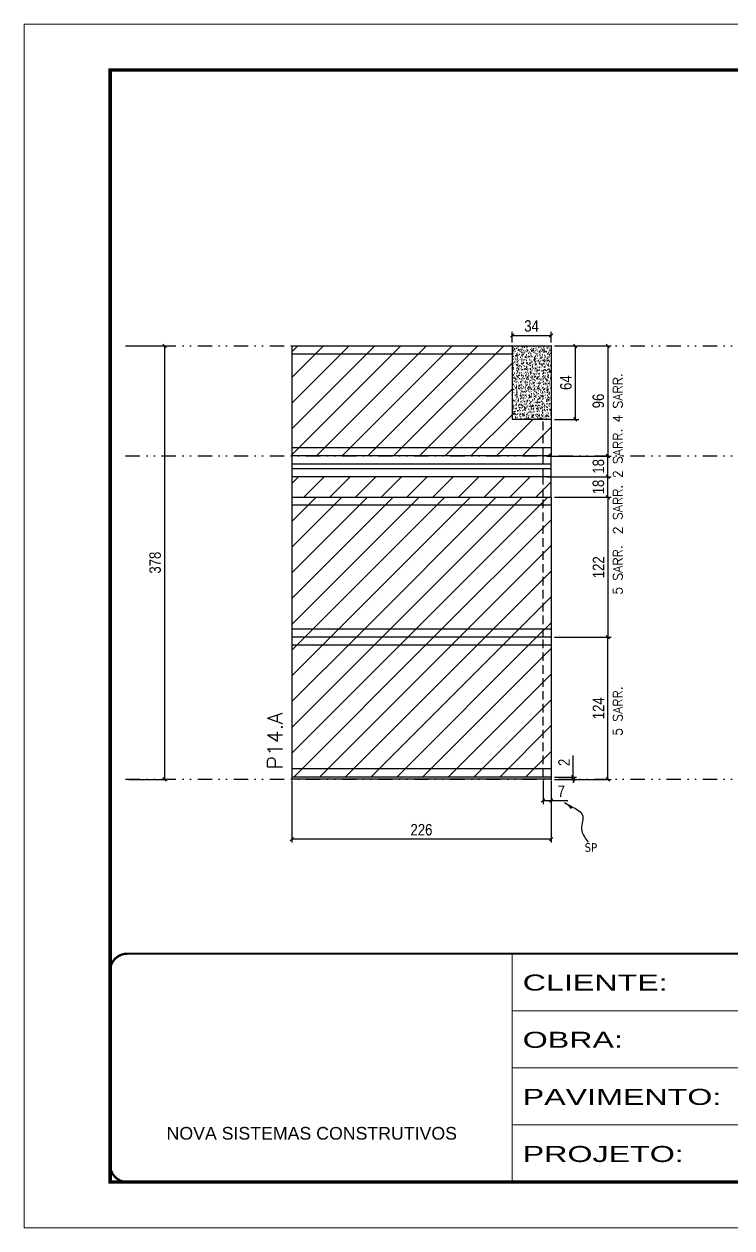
# Model space of a CAD drawing. Extents: x 2949 to 9203, y -16089 to 12527.
# Drawn here: x 7718 to 8335, y -3455 to -2405 of the extents above; entities that cross this region are included whole.
import ezdxf

# ---------------------------------------------------------------- set-up
doc = ezdxf.new("R2010")
doc.units = 0
for name, pattern in [('CONTINUO', [0]), ('DASHED', [0.75, 0.5, -0.25]), ('DIVIDE2', [0.625, 0.25, -0.125, 0, -0.125, 0, -0.125]), ('HIDDEN', [0.375, 0.25, -0.125])]:
    doc.linetypes.add(name, pattern=pattern)
for name, color, linetype in [('COTA', 241, 'Continuous'), ('Nível', 160, 'Continuous'), ('Painéis', 200, 'Continuous'), ('Romaneio', 10, 'Continuous'), ('SARR_2.2x7', 40, 'Continuous'), ('Sarrafo de Pressão', 42, 'HIDDEN'), ('texto', 7, 'Continuous')]:
    doc.layers.add(name, color=color, linetype=linetype)
for name, color, linetype, lineweight in [('Folhas', 255, 'Continuous', 9), ('Hachura', 251, 'Continuous', 9), ('SARRAFO DE PRESSAO', 251, 'DASHED', 9), ('Texto Seção', 7, 'Continuous', 15)]:
    doc.layers.add(name, color=color, linetype=linetype, lineweight=lineweight)
doc.styles.add('ARIAL', font='arial.ttf')
doc.styles.add('COTA TECNICA', font='techl___.ttf', dxfattribs={"height": 10})
doc.styles.add('COTA TECNICA-50', font='techl___.ttf', dxfattribs={"height": 10})
doc.styles.add('REGUA-120', font='ROMANS.shx', dxfattribs={"height": 15})
doc.styles.add('ROMANS', font='romans.shx')
doc.styles.get("Standard").update_dxf_attribs({"font": 'arial.ttf'})
doc.styles.add('Tecnologia', font='')
doc.styles.get('Tecnologia').set_extended_font_data('Forgotten Futurist')
doc.dimstyles.new('COTA PAINEL-50', dxfattribs={"dimtxt": 10, "dimasz": 3, "dimexe": 3, "dimexo": 3, "dimgap": 3, "dimtad": 1, "dimdec": 1, "dimzin": 12, "dimdsep": 46, "dimtxsty": 'COTA TECNICA-50', "dimblk1": 'OBLIQUE', "dimblk2": 'OBLIQUE', "dimsah": 1, "dimcen": 0.9, "dimclrd": 4, "dimclre": 4, "dimclrt": 240, "dimadec": 1, "dimazin": 3, "dimtfac": 1, "dimtdec": 1, "dimtmove": 0, "dimatfit": 3, "dimfxl": 1, "dimtolj": 1, "dimtzin": 12, "dimarcsym": 0})
doc.dimstyles.new('PAINEL', dxfattribs={"dimtxt": 10, "dimasz": 3, "dimexe": 3, "dimexo": 3, "dimgap": 3, "dimtad": 1, "dimdec": 1, "dimzin": 12, "dimdsep": 46, "dimtxsty": 'COTA TECNICA', "dimblk1": 'OBLIQUE', "dimblk2": 'OBLIQUE', "dimsah": 1, "dimcen": 0.9, "dimclrd": 4, "dimclre": 4, "dimclrt": 240, "dimadec": 1, "dimazin": 3, "dimtfac": 1, "dimtdec": 1, "dimtmove": 0, "dimatfit": 3, "dimfxl": 1, "dimtolj": 1, "dimtzin": 12, "dimarcsym": 0})
doc.dimstyles.get("Standard").update_dxf_attribs({"dimtxt": 0.18, "dimasz": 0.18, "dimexe": 0.18, "dimexo": 0.0625, "dimgap": 0.09, "dimtad": 0, "dimtih": 1, "dimtoh": 1, "dimdec": 4, "dimzin": 0, "dimdsep": 46, "dimtxsty": 'Standard', "dimcen": 0.09, "dimadec": 0, "dimazin": 0, "dimtfac": 1, "dimtdec": 4, "dimtofl": 0, "dimtmove": 0, "dimatfit": 3, "dimfxl": 1, "dimtolj": 1, "dimtzin": 0, "dimarcsym": 0})
pattern_1 = [(45, (-122888.467, -34199.222), (-11.2253202, 11.2253202), [])]

# ---------------------------------------------------------------- blocks, each defined once
blk = doc.blocks.new('9999999999')
at = {"color": 30, "linetype": 'CONTINUO'}
for p, q in [((98564.6, 34230.2), (98564.6, 34429.4)), ((98564.6, 34379.6), (99584, 34379.6)), ((98564.6, 34329.8), (99488, 34329.8)), ((98564.6, 34280), (99488, 34280))]:
    blk.add_line(p, q, dxfattribs=at)
at = {"color": 30, "linetype": 'CONTINUO', "const_width": 2}
blk.add_lwpolyline([(99584, 34230.2), (99584, 34414.4, 0.414214), (99569, 34429.4), (98229, 34429.4, 0.414214), (98214, 34414.4), (98214, 34245.2, 0.414214), (98229, 34230.2), (99584, 34230.2)], format="xyb", dxfattribs=at)
at = {"layer": 'Folhas'}
blk.add_lwpolyline([(98139, 34190.2), (99624, 34190.2), (99624, 35240.2), (98139, 35240.2)], close=True, dxfattribs=at)
at = {"layer": 'Folhas', "color": 30, "const_width": 3}
blk.add_lwpolyline([(98214, 34230.2), (99584, 34230.2), (99584, 35200.2), (98214, 35200.2)], close=True, dxfattribs=at)
at = {"color": 7, "linetype": 'Continuous', "ltscale": 5, "style": 'ARIAL'}
blk.add_text('NOVA SISTEMAS CONSTRUTIVOS', height=11.059, dxfattribs=at).set_placement((98263.2, 34267.2))
at = {"layer": 'Folhas', "color": 7, "style": 'Tecnologia', "width": 1.5}
for s, p in [('CLIENTE:', (98573.7, 34397.2)), ('OBRA:', (98573.7, 34347.3)), ('PAVIMENTO:', (98573.7, 34297.5)), ('PROJETO:', (98573.7, 34247.7))]:
    blk.add_text(s, height=14, dxfattribs=at).set_placement(p)
blk = doc.blocks.new('_Oblique')
at = {"color": 0, "linetype": 'ByBlock', "lineweight": -2}
blk.add_line((-0.5, -0.5), (0.5, 0.5), dxfattribs=at)
blk = doc.blocks.new('*D1697')
at = {"layer": 'COTA', "color": 4, "linetype": 'ByBlock', "lineweight": -2, "transparency": 16777216}
for p, q in [((7809, -2685.5), (7843, -2685.5)), ((7840, -2685.5), (7840, -3063.5)), ((7809, -3063.5), (7843, -3063.5))]:
    blk.add_line(p, q, dxfattribs=at)
at = {"layer": 'Defpoints', "color": 0, "linetype": 'ByBlock', "transparency": 16777216}
for p in [(7806, -2685.5), (7806, -3063.5), (7840, -3063.5)]:
    blk.add_point(p, dxfattribs=at)
at = {"layer": 'COTA', "color": 4, "linetype": 'ByBlock', "lineweight": -2, "transparency": 16777216, "xscale": 3, "yscale": 3, "zscale": 3}
for p, rotation in [((7840, -2685.5), 90), ((7840, -3063.5), 270)]:
    blk.add_blockref('_Oblique', p, dxfattribs=dict(at, rotation=rotation))
at = {"layer": 'COTA', "color": 240, "linetype": 'ByBlock', "transparency": 16777216, "insert": (7831.8, -2874.5), "char_height": 10, "attachment_point": 5, "rotation": 90, "style": 'COTA TECNICA'}
blk.add_mtext('\\A1;378', dxfattribs=at)
blk = doc.blocks.new('*D1655')
at = {"layer": 'COTA', "color": 4, "lineweight": -2, "transparency": 16777216}
for p, q in [((7951, -3064.5), (7951, -3118.6)), ((8177, -3064.5), (8177, -3118.6)), ((8177, -3115.6), (7951, -3115.6))]:
    blk.add_line(p, q, dxfattribs=at)
at = {"layer": 'Defpoints', "color": 0, "transparency": 16777216}
for p in [(7951, -3061.5), (8177, -3061.5), (7951, -3115.6)]:
    blk.add_point(p, dxfattribs=at)
at = {"layer": 'COTA', "color": 4, "lineweight": -2, "transparency": 16777216, "xscale": 3, "yscale": 3, "zscale": 3, "rotation": 180}
blk.add_blockref('_Oblique', (7951, -3115.6), dxfattribs=at)
at = {"layer": 'COTA', "color": 4, "lineweight": -2, "transparency": 16777216, "xscale": 3, "yscale": 3, "zscale": 3}
blk.add_blockref('_Oblique', (8177, -3115.6), dxfattribs=at)
at = {"layer": 'COTA', "color": 240, "transparency": 16777216, "insert": (8064, -3107.5), "char_height": 10, "attachment_point": 5, "style": 'COTA TECNICA'}
blk.add_mtext('\\A1;226', dxfattribs=at)
blk = doc.blocks.new('*D1656')
at = {"layer": 'COTA', "color": 4, "lineweight": -2, "transparency": 16777216}
for p, q in [((8170, -3064.5), (8170, -3085)), ((8177, -3066.5), (8177, -3085)), ((8170, -3082), (8177, -3082)), ((8177, -3082), (8191.7, -3082))]:
    blk.add_line(p, q, dxfattribs=at)
at = {"layer": 'Defpoints', "color": 0, "transparency": 16777216}
for p in [(8170, -3061.5), (8177, -3063.5), (8177, -3082)]:
    blk.add_point(p, dxfattribs=at)
at = {"layer": 'COTA', "color": 4, "lineweight": -2, "transparency": 16777216, "xscale": 3, "yscale": 3, "zscale": 3, "rotation": 180}
blk.add_blockref('_Oblique', (8170, -3082), dxfattribs=at)
at = {"layer": 'COTA', "color": 4, "lineweight": -2, "transparency": 16777216, "xscale": 3, "yscale": 3, "zscale": 3}
blk.add_blockref('_Oblique', (8177, -3082), dxfattribs=at)
at = {"layer": 'COTA', "color": 240, "transparency": 16777216, "insert": (8185.9, -3073.9), "char_height": 10, "attachment_point": 5, "style": 'COTA TECNICA-50'}
blk.add_mtext('\\A1;7', dxfattribs=at)
blk = doc.blocks.new('*D1657')
at = {"layer": 'Defpoints', "color": 0, "linetype": 'ByBlock', "transparency": 16777216}
for p in [(8177, -2939.5), (8226.4, -2939.5), (8177, -3063.5)]:
    blk.add_point(p, dxfattribs=at)
at = {"layer": 'Romaneio', "color": 4, "linetype": 'ByBlock', "lineweight": -2, "transparency": 16777216}
for p, q in [((8180, -2939.5), (8229.4, -2939.5)), ((8226.4, -3063.5), (8226.4, -2939.5)), ((8180, -3063.5), (8229.4, -3063.5))]:
    blk.add_line(p, q, dxfattribs=at)
at = {"layer": 'Romaneio', "color": 4, "linetype": 'ByBlock', "lineweight": -2, "transparency": 16777216, "xscale": 3, "yscale": 3, "zscale": 3}
for p, rotation in [((8226.4, -2939.5), 90), ((8226.4, -3063.5), 270)]:
    blk.add_blockref('_Oblique', p, dxfattribs=dict(at, rotation=rotation))
at = {"layer": 'Romaneio', "color": 240, "linetype": 'ByBlock', "transparency": 16777216, "insert": (8218.3, -3001.5), "char_height": 10, "attachment_point": 5, "rotation": 90, "style": 'COTA TECNICA'}
blk.add_mtext('\\A1;124', dxfattribs=at)
blk = doc.blocks.new('*D1658')
at = {"layer": 'COTA', "color": 4, "lineweight": -2, "transparency": 16777216}
for p, q in [((8196.3, -3061.5), (8196.3, -3042.7)), ((8180, -3061.5), (8199.3, -3061.5)), ((8180, -3063.5), (8199.3, -3063.5)), ((8196.3, -3063.5), (8196.3, -3061.5)), ((8196.3, -3063.5), (8196.3, -3066.5))]:
    blk.add_line(p, q, dxfattribs=at)
at = {"layer": 'Defpoints', "color": 0, "transparency": 16777216}
for p in [(8177, -3061.5), (8177, -3063.5), (8196.3, -3063.5)]:
    blk.add_point(p, dxfattribs=at)
at = {"layer": 'COTA', "color": 4, "lineweight": -2, "transparency": 16777216, "xscale": 3, "yscale": 3, "zscale": 3}
for p, rotation in [((8196.3, -3061.5), 270), ((8196.3, -3063.5), 90)]:
    blk.add_blockref('_Oblique', p, dxfattribs=dict(at, rotation=rotation))
at = {"layer": 'COTA', "color": 240, "transparency": 16777216, "insert": (8188.3, -3048.7), "char_height": 10, "attachment_point": 5, "rotation": 90, "style": 'COTA TECNICA-50'}
blk.add_mtext('\\A1;2', dxfattribs=at)
blk = doc.blocks.new('*D1659')
at = {"layer": 'COTA', "color": 4, "linetype": 'ByBlock', "lineweight": -2, "transparency": 16777216}
for p, q in [((8180, -2685.5), (8229.4, -2685.5)), ((8226.4, -2685.5), (8226.4, -2781.5)), ((8180, -2781.5), (8229.4, -2781.5))]:
    blk.add_line(p, q, dxfattribs=at)
at = {"layer": 'Defpoints', "color": 0, "linetype": 'ByBlock', "transparency": 16777216}
for p in [(8177, -2685.5), (8177, -2781.5), (8226.4, -2781.5)]:
    blk.add_point(p, dxfattribs=at)
at = {"layer": 'COTA', "color": 4, "linetype": 'ByBlock', "lineweight": -2, "transparency": 16777216, "xscale": 3, "yscale": 3, "zscale": 3}
for p, rotation in [((8226.4, -2685.5), 90), ((8226.4, -2781.5), 270)]:
    blk.add_blockref('_Oblique', p, dxfattribs=dict(at, rotation=rotation))
at = {"layer": 'COTA', "color": 240, "linetype": 'ByBlock', "transparency": 16777216, "insert": (8218.2, -2733.5), "char_height": 10, "attachment_point": 5, "rotation": 90, "style": 'COTA TECNICA'}
blk.add_mtext('\\A1;96', dxfattribs=at)
blk = doc.blocks.new('*D1698')
at = {"layer": 'COTA', "color": 4, "linetype": 'ByBlock', "lineweight": -2, "transparency": 16777216}
for p, q in [((8180, -2817.5), (8229.4, -2817.5)), ((8226.4, -2817.5), (8226.4, -2939.5)), ((8180, -2939.5), (8229.4, -2939.5))]:
    blk.add_line(p, q, dxfattribs=at)
at = {"layer": 'Defpoints', "color": 0, "linetype": 'ByBlock', "transparency": 16777216}
for p in [(8177, -2817.5), (8177, -2939.5), (8226.4, -2939.5)]:
    blk.add_point(p, dxfattribs=at)
at = {"layer": 'COTA', "color": 4, "linetype": 'ByBlock', "lineweight": -2, "transparency": 16777216, "xscale": 3, "yscale": 3, "zscale": 3}
for p, rotation in [((8226.4, -2817.5), 90), ((8226.4, -2939.5), 270)]:
    blk.add_blockref('_Oblique', p, dxfattribs=dict(at, rotation=rotation))
at = {"layer": 'COTA', "color": 240, "linetype": 'ByBlock', "transparency": 16777216, "insert": (8218.3, -2878.5), "char_height": 10, "attachment_point": 5, "rotation": 90, "style": 'COTA TECNICA'}
blk.add_mtext('\\A1;122', dxfattribs=at)
blk = doc.blocks.new('*D1699')
at = {"layer": 'COTA', "color": 4, "linetype": 'ByBlock', "lineweight": -2, "transparency": 16777216}
for p, q in [((8143, -2682.5), (8143, -2673.3)), ((8143, -2676.3), (8177, -2676.3)), ((8177, -2682.5), (8177, -2673.3))]:
    blk.add_line(p, q, dxfattribs=at)
at = {"layer": 'Defpoints', "color": 0, "linetype": 'ByBlock', "transparency": 16777216}
for p in [(8177, -2676.3), (8143, -2685.5), (8177, -2685.5)]:
    blk.add_point(p, dxfattribs=at)
at = {"layer": 'COTA', "color": 4, "linetype": 'ByBlock', "lineweight": -2, "transparency": 16777216, "xscale": 3, "yscale": 3, "zscale": 3, "rotation": 180}
blk.add_blockref('_Oblique', (8143, -2676.3), dxfattribs=at)
at = {"layer": 'COTA', "color": 4, "linetype": 'ByBlock', "lineweight": -2, "transparency": 16777216, "xscale": 3, "yscale": 3, "zscale": 3}
blk.add_blockref('_Oblique', (8177, -2676.3), dxfattribs=at)
at = {"layer": 'COTA', "color": 240, "linetype": 'ByBlock', "transparency": 16777216, "insert": (8160, -2668.1), "char_height": 10, "attachment_point": 5, "style": 'COTA TECNICA'}
blk.add_mtext('\\A1;34', dxfattribs=at)
blk = doc.blocks.new('*D1700')
at = {"layer": 'COTA', "color": 4, "linetype": 'ByBlock', "lineweight": -2, "transparency": 16777216}
for p, q in [((8180, -2685.5), (8201.1, -2685.5)), ((8198.1, -2685.5), (8198.1, -2749.5)), ((8180, -2749.5), (8201.1, -2749.5))]:
    blk.add_line(p, q, dxfattribs=at)
at = {"layer": 'Defpoints', "color": 0, "linetype": 'ByBlock', "transparency": 16777216}
for p in [(8177, -2685.5), (8177, -2749.5), (8198.1, -2749.5)]:
    blk.add_point(p, dxfattribs=at)
at = {"layer": 'COTA', "color": 4, "linetype": 'ByBlock', "lineweight": -2, "transparency": 16777216, "xscale": 3, "yscale": 3, "zscale": 3}
for p, rotation in [((8198.1, -2685.5), 90), ((8198.1, -2749.5), 270)]:
    blk.add_blockref('_Oblique', p, dxfattribs=dict(at, rotation=rotation))
at = {"layer": 'COTA', "color": 240, "linetype": 'ByBlock', "transparency": 16777216, "insert": (8190, -2717.5), "char_height": 10, "attachment_point": 5, "rotation": 90, "style": 'COTA TECNICA'}
blk.add_mtext('\\A1;64', dxfattribs=at)
blk = doc.blocks.new('*D1740')
at = {"layer": 'COTA', "color": 4, "lineweight": -2, "transparency": 16777216}
for p, q in [((8180, -2799.5), (8229.4, -2799.5)), ((8226.4, -2817.5), (8226.4, -2799.5)), ((8180, -2817.5), (8229.4, -2817.5))]:
    blk.add_line(p, q, dxfattribs=at)
at = {"layer": 'Defpoints', "color": 0, "transparency": 16777216}
for p in [(8177, -2799.5), (8226.4, -2799.5), (8177, -2817.5)]:
    blk.add_point(p, dxfattribs=at)
at = {"layer": 'COTA', "color": 4, "lineweight": -2, "transparency": 16777216, "xscale": 3, "yscale": 3, "zscale": 3}
for p, rotation in [((8226.4, -2799.5), 90), ((8226.4, -2817.5), 270)]:
    blk.add_blockref('_Oblique', p, dxfattribs=dict(at, rotation=rotation))
at = {"layer": 'COTA', "color": 240, "transparency": 16777216, "insert": (8218.3, -2808.5), "char_height": 10, "attachment_point": 5, "rotation": 90, "style": 'COTA TECNICA'}
blk.add_mtext('\\A1;18', dxfattribs=at)
blk = doc.blocks.new('*D2839')
at = {"layer": 'COTA', "color": 4, "lineweight": -2, "transparency": 16777216}
for p, q in [((8173, -2781.5), (8229.4, -2781.5)), ((8226.4, -2799.5), (8226.4, -2781.5)), ((8173, -2799.5), (8229.4, -2799.5))]:
    blk.add_line(p, q, dxfattribs=at)
at = {"layer": 'Defpoints', "color": 0, "transparency": 16777216}
for p in [(8170, -2781.5), (8226.4, -2781.5), (8170, -2799.5)]:
    blk.add_point(p, dxfattribs=at)
at = {"layer": 'COTA', "color": 4, "lineweight": -2, "transparency": 16777216, "xscale": 3, "yscale": 3, "zscale": 3}
for p, rotation in [((8226.4, -2781.5), 90), ((8226.4, -2799.5), 270)]:
    blk.add_blockref('_Oblique', p, dxfattribs=dict(at, rotation=rotation))
at = {"layer": 'COTA', "color": 240, "transparency": 16777216, "insert": (8218.3, -2790.5), "char_height": 10, "attachment_point": 5, "rotation": 90, "style": 'COTA TECNICA-50'}
blk.add_mtext('\\A1;18', dxfattribs=at)

msp = doc.modelspace()

# ---------------------------------------------------------------- hatches: boundary and pattern name
at = {"layer": 'COTA', "linetype": 'ByBlock'}
h = msp.add_hatch(dxfattribs=at)
h.set_pattern_fill('AR-CONC', color=256, scale=0.03)
h.set_pattern_definition([(50, (-124473.4665, -33018.6465), (5.46554007, -0.47817257), [0.5715, -6.2865]), (355, (-124473.4665, -33018.6465), (-1.05730264, 5.73170536), [0.4572, -5.02921753]), (100.4514447, (-124473.011, -33018.6863), (4.40823741, 5.25353256), [0.48570026, -5.34270734]), (46.1842, (-124473.4665, -33017.1225), (8.13237123, -1.26126984), [0.85725, -9.42975]), (96.6355576, (-124472.789, -33017.2276), (7.122124, 7.42278374), [0.7285507, -8.01406824]), (351.184151, (-124473.4665, -33017.1225), (7.122124, 7.42278374), [0.685799, -7.54379196]), (21, (-124472.7045, -33017.5035), (4.54843174, -3.06795595), [0.5715, -6.2865]), (326, (-124472.7045, -33017.5035), (1.85406085, 5.52563898), [0.4572, -5.0292]), (71.451445, (-124472.3255, -33017.759), (6.40249258, 2.45768307), [0.48570026, -5.34269813]), (37.5, (-124473.4665, -33018.6465), (0.092658098, 2.536651166), [0, -4.96824, 0, -5.1054, 0, -5.04825]), (7.5, (-124473.4665, -33018.6465), (2.004589875, 3.005417245), [0, -2.91084, 0, -4.85394, 0, -1.92405]), (327.5, (-124475.1658, -33018.6465), (4.067717855, -0.17186232), [0, -1.905, 0, -5.9436, 0, -7.8867]), (317.5, (-124475.9278, -33018.6465), (4.44387544, 0.76279473), [0, -2.4765, 0, -3.94716, 0, -5.6007])])
h.paths.add_polyline_path([(8177, -2685.46), (8143, -2685.46), (8143, -2749.46), (8177, -2749.46)])
at = {"layer": 'Hachura', "linetype": 'ByBlock'}
h = msp.add_hatch(dxfattribs=at)
h.set_pattern_fill('ANSI31', color=256, scale=5)
h.set_pattern_definition([(45, (4030.25, -1694.619), (-11.22532, 11.22532), [])])
h.paths.add_polyline_path([(7951, -2685.46), (7951, -2781.46), (8177, -2781.46), (8177, -2749.46), (8143, -2749.46), (8143, -2685.46)])
at = {"layer": 'Hachura'}
h = msp.add_hatch(dxfattribs=at)
h.set_pattern_fill('ANSI31', color=256, scale=5)
h.set_pattern_definition([(45, (13.5, 3445.725), (-11.22532, 11.22532), [])])
h.paths.add_polyline_path([(7951, -2799.46), (7951, -2817.46), (8177, -2817.46), (8177, -2799.46)])
at = {"layer": 'Hachura', "linetype": 'ByBlock'}
h = msp.add_hatch(dxfattribs=at)
h.set_pattern_fill('ANSI31', color=256, scale=5)
h.set_pattern_definition(pattern_1)
h.paths.add_polyline_path([(8177, -2939.46), (8177, -2817.46), (7951, -2817.46), (7951, -2939.46)])
h = msp.add_hatch(dxfattribs=at)
h.set_pattern_fill('ANSI31', color=256, scale=5)
h.set_pattern_definition(pattern_1)
h.paths.add_polyline_path([(7951, -2939.46), (7951, -3061.46), (8177, -3061.46), (8177, -2939.46)])

# ---------------------------------------------------------------- linework, layer by layer
at = {"layer": 'COTA', "linetype": 'ByBlock'}
for p, q in [((8143, -2685.46), (8177, -2685.46)), ((8177, -2685.46), (8177, -2749.46))]:
    msp.add_line(p, q, dxfattribs=at)
at = {"layer": 'Nível', "color": 4, "linetype": 'DIVIDE2', "ltscale": 50}
for p, q in [((7806.03, -2685.46), (9176.03, -2685.46)), ((7806.03, -2781.46), (9176.03, -2781.46)), ((7806.03, -3063.46), (9176.03, -3063.46))]:
    msp.add_line(p, q, dxfattribs=at)
at = {"layer": 'Painéis', "linetype": 'ByBlock'}
for p, q in [((7951, -2685.46), (7951, -2781.46)), ((7951, -2685.46), (8143, -2685.46)), ((8143, -2685.46), (8143, -2749.46)), ((8143, -2749.46), (8177, -2749.46)), ((8177, -2749.46), (8177, -2781.46)), ((8177, -2781.46), (7951, -2781.46)), ((7951, -2817.46), (7951, -3063.46)), ((8177, -2817.46), (8177, -3063.46)), ((8177, -2939.46), (7951, -2939.46)), ((8177, -3061.46), (7951, -3061.46)), ((8177, -3063.46), (7951, -3063.46))]:
    msp.add_line(p, q, dxfattribs=at)
at = {"layer": 'Painéis'}
for p, q in [((7951, -2781.46), (7951, -2799.46)), ((8177, -2799.46), (8177, -2781.46)), ((7951, -2799.46), (7951, -2817.46)), ((7951, -2799.46), (8177, -2799.46)), ((8177, -2817.46), (8177, -2799.46)), ((7951, -2817.46), (8177, -2817.46))]:
    msp.add_line(p, q, dxfattribs=at)
at = {"layer": 'SARR_2.2x7'}
for p, q in [((7951, -2692.46), (8143, -2692.46)), ((8177, -2774.46), (7951, -2774.46)), ((8177, -2788.46), (7951, -2788.46)), ((7951, -2792.46), (8177, -2792.46)), ((8177, -2824.46), (7951, -2824.46)), ((8177, -2932.46), (7951, -2932.46)), ((8177, -2946.46), (7951, -2946.46)), ((8177, -3054.46), (7951, -3054.46))]:
    msp.add_line(p, q, dxfattribs=at)
at = {"layer": 'Sarrafo de Pressão', "ltscale": 30}
for p, q in [((8170, -2781.46), (8170, -2749.46)), ((8170, -2799.46), (8170, -2781.46)), ((8170, -2817.46), (8170, -2799.46)), ((8170, -2939.46), (8170, -2817.46)), ((8170, -3061.46), (8170, -2939.46))]:
    msp.add_line(p, q, dxfattribs=at)

# ---------------------------------------------------------------- block references
at = {"layer": 'SARRAFO DE PRESSAO', "color": 6, "linetype": 'ByBlock'}
msp.add_blockref('9999999999', (-90421.44, -37644.95), dxfattribs=at)

# ---------------------------------------------------------------- texts
at = {"layer": 'texto', "color": 0, "insert": (8211.78, -3122.95), "char_height": 7.5, "attachment_point": 5}
msp.add_mtext('{\\fTahoma|b0|i0|c0|p34;\\C4;SP}', dxfattribs=at)
at = {"layer": 'Texto Seção', "linetype": 'Continuous', "style": 'ROMANS'}
for s, p in [('4 SARR.', (8239.15, -2752.43)), ('2 SARR.', (8239.15, -2800.8)), ('2 SARR.', (8239.15, -2849.75)), ('5 SARR.', (8239.15, -2902.54)), ('5 SARR.', (8239.15, -3025.55))]:
    msp.add_text(s, height=8, rotation=90, dxfattribs=at).set_placement(p)
at = {"layer": 'Texto Seção', "style": 'REGUA-120'}
msp.add_text('P14.A', height=13, rotation=90, dxfattribs=at).set_placement((7942.78, -3054.82))

# ---------------------------------------------------------------- dimensions: what is measured, and where the dimension line sits
at = {"layer": 'COTA', "linetype": 'ByBlock'}
dim = msp.add_linear_dim(base=(8177, -2676.33), p1=(8143, -2685.46), p2=(8177, -2685.46), dimstyle='PAINEL', dxfattribs=at)
dim.commit()
dim.dimension.update_dxf_attribs({"geometry": '*D1699', "text_midpoint": (8160, -2676.33), "dimtype": 160})
for base, p1, p2, picture, middle in [((7840.03, -3063.46), (7806.03, -2685.46), (7806.03, -3063.46), '*D1697', (7831.79, -2874.46)), ((8226.37, -2781.46), (8177, -2685.46), (8177, -2781.46), '*D1659', (8218.24, -2733.46)), ((8198.1, -2749.46), (8177, -2685.46), (8177, -2749.46), '*D1700', (8189.99, -2717.46)), ((8226.37, -2939.46), (8177, -2817.46), (8177, -2939.46), '*D1698', (8218.31, -2878.46))]:
    dim = msp.add_linear_dim(base=base, p1=p1, p2=p2, angle=90, dimstyle='PAINEL', dxfattribs=at)
    dim.commit()
    dim.dimension.update_dxf_attribs({"geometry": picture, "text_midpoint": middle})
at = {"layer": 'COTA'}
for base, p1, p2, dimstyle, picture, middle in [((8226.37, -2781.46), (8170, -2799.46), (8170, -2781.46), 'COTA PAINEL-50', '*D2839', (8218.27, -2790.46)), ((8226.37, -2799.46), (8177, -2817.46), (8177, -2799.46), 'PAINEL', '*D1740', (8218.27, -2808.46))]:
    dim = msp.add_linear_dim(base=base, p1=p1, p2=p2, angle=90, dimstyle=dimstyle, dxfattribs=at)
    dim.commit()
    dim.dimension.update_dxf_attribs({"geometry": picture, "text_midpoint": middle})
dim = msp.add_linear_dim(base=(8196.26, -3063.46), p1=(8177, -3061.46), p2=(8177, -3063.46), angle=90, dimstyle='COTA PAINEL-50', dxfattribs=at)
dim.commit()
dim.dimension.update_dxf_attribs({"geometry": '*D1658', "text_midpoint": (8196.26, -3048.71), "dimtype": 160})
dim = msp.add_linear_dim(base=(7951, -3115.63), p1=(8177, -3061.46), p2=(7951, -3061.46), angle=180, dimstyle='PAINEL', override={"dimarcsym": 2}, dxfattribs=at)
dim.commit()
dim.dimension.update_dxf_attribs({"geometry": '*D1655', "text_midpoint": (8064, -3107.53)})
dim = msp.add_linear_dim(base=(8177, -3081.97), p1=(8170, -3061.46), p2=(8177, -3063.46), dimstyle='COTA PAINEL-50', dxfattribs=at)
dim.commit()
dim.dimension.update_dxf_attribs({"geometry": '*D1656', "text_midpoint": (8185.87, -3073.9)})
at = {"layer": 'Romaneio', "linetype": 'ByBlock'}
dim = msp.add_aligned_dim(p1=(8177, -3063.46), p2=(8177, -2939.46), distance=-49.37, dimstyle='PAINEL', dxfattribs=at)
dim.commit()
dim.dimension.update_dxf_attribs({"geometry": '*D1657', "text_midpoint": (8218.3, -3001.46)})

# ---------------------------------------------------------------- leaders
at = {"layer": 'COTA', "path_type": 1}
msp.add_leader([(8188.83, -3083.64), (8204.62, -3095.47), (8203.69, -3108.48), (8209.24, -3118.26)], dimstyle='Standard', override={"dimasz": 8}, dxfattribs=at)

doc.saveas('drawing.dxf')
